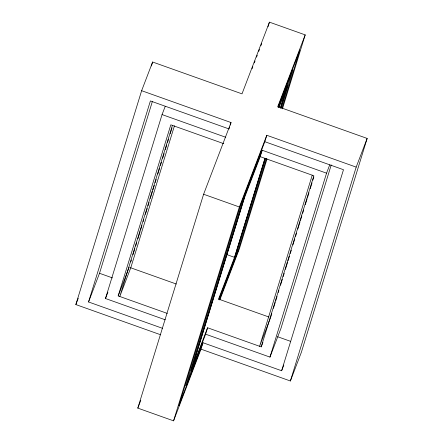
<?xml version="1.0" encoding="UTF-8"?>
<svg xmlns="http://www.w3.org/2000/svg" width="443" height="443" viewBox="0 0 443 443"><rect width="100%" height="100%" fill="white"/><g stroke="black" fill="none" stroke-linecap="round" stroke-linejoin="round"><path stroke-width="0.66" d="M160.704 334.792L75.842 304.568L141.638 90.693L152.614 62.014L242.005 93.855L269.438 22.15L305.194 34.886L282.451 108.817M151.395 65.974L152.614 62.014M162.659 328.368L88.545 301.971L150.393 100.932L229.059 128.952L229.651 127.03M88.545 301.971L99.514 273.287L152.414 101.347M165.294 319.818L105.478 298.51L162.06 114.582L165.233 106.298M167.293 313.411L118.181 295.918L170.815 124.821L223.809 143.693M172.427 125.391L119.793 296.489L130.763 267.81L174.459 125.779M130.779 261.951L131.388 259.969M133.016 254.681L134.844 248.739M135.658 246.092L136.671 242.792M137.889 238.827L140.126 231.562M140.536 230.238L141.954 225.614M143.178 221.65L143.787 219.673M145.409 214.384L147.242 208.443M148.051 205.796L149.069 202.495M150.288 198.53L152.525 191.265M152.929 189.942L154.352 185.318M155.166 182.677L156.18 179.376M157.808 174.088L159.635 168.141M160.449 165.499L161.468 162.199M162.686 158.234L164.109 153.61M165.328 149.645L166.751 145.022M167.565 142.38L168.578 139.074M170.206 133.792L172.034 127.844M283.83 365.015L281.637 370.747L202.972 342.727L200.995 349.145L173.562 420.85L137.806 408.114L203.603 194.244L231.03 122.539L141.638 90.693M230.244 125.103L231.03 122.539M268.015 26.768L269.438 22.15M173.562 420.85L239.358 206.981L266.791 135.276L356.183 167.116L290.386 380.986L200.995 349.145M191.609 369.49L244.248 198.392M205.602 334.172L269.964 357.102L326.546 173.169L262.184 150.243L242.432 201.875L185.85 385.803L205.602 334.172L207.573 327.759L261.209 346.863L262.921 342.4M207.573 327.759L191.116 370.78L243.75 199.682L260.213 156.661L262.184 150.243M202.972 342.727L178.828 405.827L240.676 204.793L264.814 141.688L266.791 135.276M264.997 158.256L234.513 257.344L226.711 254.564M280.441 108.048L287.147 86.247M265.086 158.284L235.006 256.054L218.549 299.075L268.951 317.027M280.53 108.075L287.64 84.956L279.046 107.433M265.734 158.273L236.324 253.861L218.798 299.684M281.144 108.17L292.906 69.933L278.586 107.367M219.363 299.883L238.079 250.943L266.564 158.361M282.025 108.103L299.928 49.909L278.005 107.212M267.018 158.982L239.397 248.756L219.878 299.789M312.237 175.19L259.598 346.288L270.573 317.609M261.209 346.863L313.849 175.766L260.213 156.661M270.773 316.944L271.792 313.644M273.414 308.356L275.247 302.414M275.651 301.09L277.074 296.467M278.293 292.502L278.902 290.519M280.53 285.237L282.357 279.289M283.171 276.648L284.19 273.348M285.408 269.383L287.64 262.118M288.05 260.794L289.473 256.17M290.287 253.529L291.3 250.223M292.928 244.94L294.756 238.993M295.57 236.352L296.583 233.051M297.807 229.086L300.038 221.821M300.448 220.498L301.871 215.874M302.68 213.233L303.699 209.927M305.321 204.644L307.154 198.697M307.558 197.379L308.981 192.755M310.2 188.79L312.033 182.843M312.841 180.201L313.86 176.895M331.231 164.923L280.94 328.418L269.964 357.102M281.637 370.747L343.486 169.713L264.814 141.688M305.194 34.886L277.761 106.591L367.158 138.432L301.362 352.307L290.386 380.986M75.842 304.568L78.284 298.194M105.478 298.51L107.92 292.136M118.181 295.918L129.151 267.234M252.1 68.72L252.842 66.788M254.315 62.928L255.057 60.996M256.536 57.13L257.272 55.198M258.751 51.338L259.493 49.406M260.971 45.54L261.708 43.608M137.806 408.114L140.769 400.361M326.546 173.169L329.719 164.885M356.183 167.116L367.158 138.432M162.06 114.582L225.775 137.275M203.603 194.244L239.358 206.981M236.778 250.483L238.079 250.943M130.447 267.694L176.325 284.035M99.514 273.287L112.522 277.922M277.656 336.741L290.658 341.37"/></g></svg>
